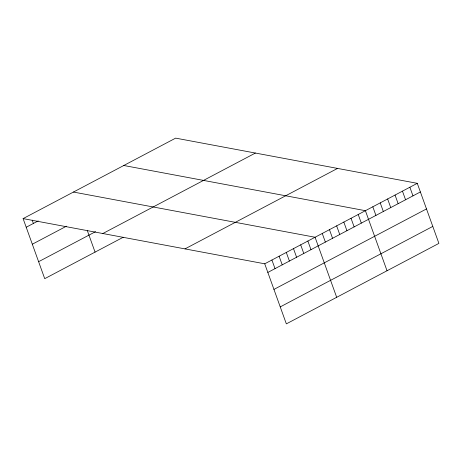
<?xml version="1.0" encoding="UTF-8"?>
<svg xmlns="http://www.w3.org/2000/svg" width="462" height="462" viewBox="0 0 462 462"><rect width="100%" height="100%" fill="white"/><g stroke="black" fill="none" stroke-linecap="round" stroke-linejoin="round"><path stroke-width="0.69" d="M23.1 218.613L175.652 138.132L417.278 183.327L438.9 243.387L286.348 323.868L264.726 263.808L23.1 218.613L44.722 278.673L123.233 237.254M26.207 227.24L38.19 220.917M32.317 244.213L66.476 226.189M38.612 261.7L95.547 231.664M102.835 233.524L255.388 153.049M184.991 248.891L337.543 168.416M264.726 263.808L417.278 183.327M267.827 272.436L420.385 191.955M273.943 289.408L426.495 208.928M280.238 306.895L432.79 226.415M123.787 165.494L365.407 210.689L387.029 270.749M73.441 192.053L315.067 237.249L336.688 297.309M409.869 187.237L412.976 195.865M402.46 191.147L405.567 199.775M395.05 195.056L398.152 203.684M387.635 198.966L390.742 207.594M380.226 202.876L383.333 211.504M372.817 206.785L375.924 215.413M358.217 214.483L361.324 223.111M351.028 218.278L354.129 226.906M343.832 222.072L346.939 230.7M336.642 225.866L339.749 234.494M329.452 229.66L332.553 238.288M322.257 233.454L325.363 242.082M307.877 241.043L310.978 249.671M300.681 244.837L303.788 253.465M293.491 248.631L296.598 257.259M286.301 252.425L289.403 261.053M279.106 256.219L282.213 264.847M271.916 260.014L275.023 268.641M87.324 230.607L95.068 252.113M32.201 220.126L33.397 223.446"/></g></svg>
